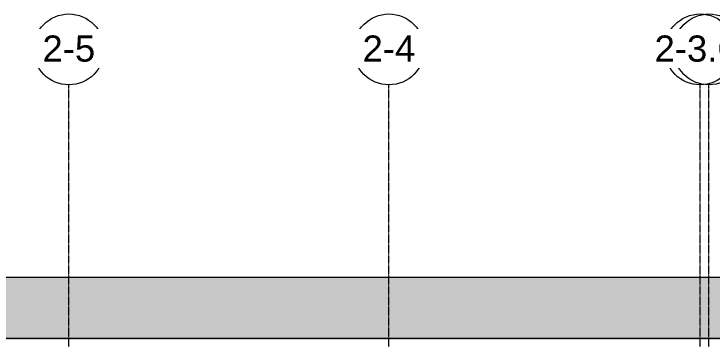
# Model space of a CAD drawing. Header units: inches. Extents: x 20478 to 36684, y -248 to 750.
# Drawn here: x 26996 to 27627, y 344 to 638 of the extents above; entities that cross this region are included whole.
import ezdxf

# ---------------------------------------------------------------- set-up
doc = ezdxf.new("R2010")
doc.units = ezdxf.units.IN
doc.header["$MEASUREMENT"] = 0
doc.linetypes.add('Grid Line 1_2_', pattern=[0.875, 0.5, -0.125, 0.125, -0.125])
for name, color, linetype, lineweight in [('A-ROOF', 132, 'Continuous', 13), ('S-GRID', 1, 'Continuous', 9), ('S-GRID-IDEN', 1, 'Continuous', 9)]:
    doc.layers.add(name, color=color, linetype=linetype, lineweight=lineweight)
doc.styles.add('Arial', font='arial.ttf', dxfattribs={"height": 23.60479})

# ---------------------------------------------------------------- blocks, each defined once
blk = doc.blocks.new('Grid - Grid Head - Circle-14747-Elevation - South')
at = {"layer": 'S-GRID-IDEN'}
blk.add_circle((23085.89, 605.76), 32, dxfattribs=at)

msp = doc.modelspace()

# ---------------------------------------------------------------- hatches: boundary and pattern name
at = {"layer": 'A-ROOF', "lineweight": 5}
for points in [[(26430.90822, 344.92312), (28217.0603, 344.92312), (28217.0603, 399.7294), (24711.3093, 399.7294), (24711.3093, 344.92312), (26361.79155, 344.92312)], [(28193.38322, 343.42181), (28217.0603, 343.42181), (28217.0603, 344.92312), (24711.3093, 344.92312), (24711.3093, 343.42181), (28158.82488, 343.42181)]]:
    msp.add_hatch(color=256, dxfattribs=at).paths.add_polyline_path(points, flags=0)

# ---------------------------------------------------------------- linework, layer by layer
at = {"layer": 'A-ROOF'}
for p, q in [((28217.0603, 399.7294), (24711.3093, 399.7294)), ((24711.3093, 344.92312), (28217.0603, 344.92312))]:
    msp.add_line(p, q, dxfattribs=at)
at = {"layer": 'S-GRID', "linetype": 'Grid Line 1_2_'}
for p, q in [((27045.5603, -132), (27045.5603, 573.76478)), ((27045.5603, -132), (27045.5603, 573.76478)), ((27335.0603, -132), (27335.0603, 573.76478)), ((27335.0603, -132), (27335.0603, 573.76478)), ((27616.5603, -132), (27616.5603, 573.76478)), ((27624.5603, -132), (27624.5603, 573.76478)), ((27624.5603, -132), (27624.5603, 573.76478))]:
    msp.add_line(p, q, dxfattribs=at)

# ---------------------------------------------------------------- block references
at = {"layer": 'S-GRID-IDEN'}
for p in [(3959.67007, 0), (4249.17007, 0), (4538.67007, 0)]:
    msp.add_blockref('Grid - Grid Head - Circle-14747-Elevation - South', p, dxfattribs=at)

# ---------------------------------------------------------------- next in the draw order: texts
at = {"layer": 'S-GRID-IDEN', "char_height": 23.60479, "width": 56.736, "attachment_point": 2, "line_spacing_factor": 0.938532, "style": 'Arial', "bg_fill": 3, "box_fill_scale": 1.25, "bg_fill_color": 0, "bg_fill_transparency": 0}
for s, insert in [('1-5', (27045.55415, 618.34727)), ('1-4', (27335.05415, 618.34727)), ('1-3', (27624.55415, 618.34727))]:
    msp.add_mtext(s, dxfattribs=dict(at, insert=insert))

# ---------------------------------------------------------------- next in the draw order: block references
at = {"layer": 'S-GRID-IDEN'}
for p in [(3959.67007, 0), (4249.17007, 0), (4538.67007, 0)]:
    msp.add_blockref('Grid - Grid Head - Circle-14747-Elevation - South', p, dxfattribs=at)

# ---------------------------------------------------------------- next in the draw order: texts
at = {"layer": 'S-GRID-IDEN', "char_height": 23.60479, "width": 56.736, "attachment_point": 2, "line_spacing_factor": 0.938532, "style": 'Arial', "bg_fill": 3, "box_fill_scale": 1.25, "bg_fill_color": 0, "bg_fill_transparency": 0}
for s, insert in [('2-5', (27045.55415, 618.34727)), ('2-4', (27335.05415, 618.34727)), ('2-3', (27624.55415, 618.34727))]:
    msp.add_mtext(s, dxfattribs=dict(at, insert=insert))

# ---------------------------------------------------------------- next in the draw order: block references
at = {"layer": 'S-GRID-IDEN'}
msp.add_blockref('Grid - Grid Head - Circle-14747-Elevation - South', (4530.67007, 0), dxfattribs=at)

# ---------------------------------------------------------------- next in the draw order: texts
at = {"layer": 'S-GRID-IDEN', "insert": (27616.55415, 618.34727), "char_height": 23.60479, "width": 98.208, "attachment_point": 2, "line_spacing_factor": 0.938532, "style": 'Arial', "bg_fill": 3, "box_fill_scale": 1.25, "bg_fill_color": 0, "bg_fill_transparency": 0}
msp.add_mtext('2-3.G', dxfattribs=at)

doc.saveas('drawing.dxf')
